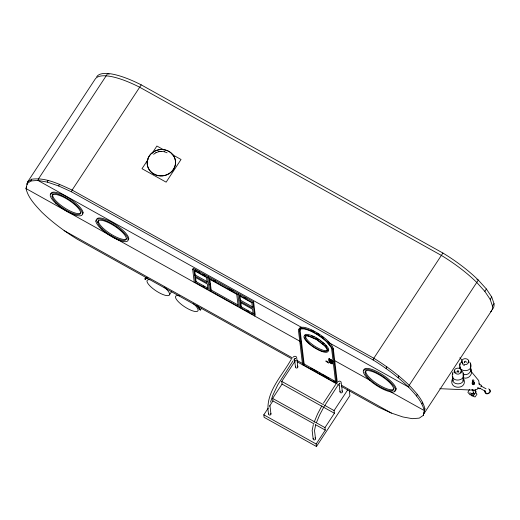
<?xml version="1.0" encoding="UTF-8"?>
<svg xmlns="http://www.w3.org/2000/svg" width="520" height="520" viewBox="0 0 520 520"><rect width="100%" height="100%" fill="white"/><g stroke="black" fill="none" stroke-linecap="round" stroke-linejoin="round"><path stroke-width="0.78" d="M484.816 391.014C484.653 397.241 494.26 391.742 488.637 388.869M489.925 391.651L489.691 389.961M329.44 362.459L328.965 358.703L331.877 360.347L332.319 363.766L329.752 362.674M146.841 277.505L145.392 277.726L144.697 279.052L145.405 279.461L146.062 278.194L147.42 277.992M473.766 395.74L473.382 394.862M452.679 377.475C450.359 386.003 465.666 385.983 463.353 377.462M453.07 379.769L452.894 381.017L452.868 379.672M460.993 371.358C461.032 375.135 454.721 375.147 454.766 371.365L454.89 373.022M460.909 373.016L461.012 372.262M490.692 311.805A64.324 18.902 33.3 0 0 492.447 305.975L490.172 299.37L484.835 291.369L476.749 282.445A64.324 18.902 33.3 0 0 441.356 255.405L139.678 87.23A64.324 18.902 33.3 0 0 95.147 79.15L27.599 181.987L26 188.546C28.243 198.016 35.295 205.153 41.698 212.069C52.436 222.397 64.448 231.27 77.09 239.109L291.668 358.735M27.079 184.743L27.599 181.987L31.655 179.218C45.962 177.183 59.482 184.386 72.13 190.06L373.815 358.241C386.457 366.08 398.469 374.953 409.207 385.281C415.61 392.197 422.656 399.334 424.905 408.804L423.306 415.363L419.25 418.132L412.295 418.672L402.844 416.956L391.443 413.088L378.768 407.29L341.237 386.366M423.306 415.363L424.905 408.804M299.111 329.713L299.468 328.114L300.957 327.269L303.492 327.236A20.111 5.909 33.3 0 1 327.672 340.717L330.57 343.772L332.495 346.522L333.307 348.777L337.376 382.947M299.5 331.247L299.839 329.719L301.243 328.919L303.628 328.894A18.915 5.558 33.3 0 1 326.365 341.575L330.902 347.035L331.682 349.187L335.699 382.896L303.524 364.956L299.5 331.247L300.463 328.77M270.536 402.181L272.766 395.388L277.771 384.832L292.981 360.958M313.358 424.58L312.143 430.424L313.144 438.815M315.673 424.938L314.516 430.495L315.51 438.841M314.139 422.207L317.519 414.07L321.861 405.808M316.42 422.663L319.534 415.194L323.869 406.933L337.974 385.216M26.682 186.81L26 188.546L300.528 341.588M26.916 183.722L30.966 180.96L31.655 179.218M30.966 180.96L37.928 180.421L47.379 182.13L48.061 180.394M389.688 391.293L424.216 410.54C421.974 401.07 414.921 393.939 408.519 387.017C397.787 376.688 385.775 367.816 373.126 359.976L71.448 191.796L58.773 185.998L59.456 184.262M71.448 191.796L72.13 190.06L141.232 84.864L442.91 253.045A64.324 18.902 33.3 0 1 478.303 280.085L486.388 289.01L491.725 297.005L494 303.608A64.324 18.902 33.3 0 1 492.245 309.439M373.126 359.976L373.815 358.241L442.91 253.045M386.126 368.491L386.815 366.756M398.157 377.683L398.847 375.947M416.604 395.941L417.287 394.206M421.941 403.936L422.624 402.2M453.037 372.067C447.876 384.248 470.06 381.381 461.935 370.962M454.766 370.546L454.279 372.242C453.2 366.788 462.54 366.769 461.519 372.236M452.719 378.125C446.992 390.273 469.151 390.26 463.411 378.118M460.395 362.596C455.319 373.315 475.26 373.301 470.191 362.59M462.124 361.082L461.637 362.778C460.558 357.318 469.892 357.299 468.871 362.772L468.39 361.075M460.038 368.004L460.59 366.756M480.994 386.848L481.371 385.275L478.81 383.838M489.762 392.204L487.884 393.588M323.459 403.13L335.679 384.475M52.045 196.514L52.669 195.566M82.42 213.447L83.038 212.498M95.927 221.338L96.551 220.389M97.741 222.346L98.358 221.397M148.142 159.367L142.006 168.708L166.14 182.156L181.038 159.477L172.075 154.479M152.081 153.361L156.904 146.023L163.8 149.87M128.109 239.278L128.733 238.329M145.405 279.461L146.269 278.135M169.507 294.808L171.724 291.434M194.253 282.386L192.686 269.236L193.303 268.294L253.643 301.932L255.21 315.075L254.592 316.017L253.019 302.874L253.643 301.932M194.662 275.964L194.006 270.491L206.577 277.498L207.233 282.971L194.662 275.964L195.28 275.022L194.721 270.322M195.442 282.536L194.792 277.062L207.363 284.07L208.013 289.543L195.442 282.536L196.066 281.593L195.507 276.9M208.39 276.705L207.772 277.647L209.339 290.791M209.814 284.921L210.431 283.978M210.529 290.947L209.092 278.896L236.75 294.314L238.186 306.365L210.529 290.947L211.153 289.998L209.8 278.707M196.995 305.611L199.674 309.699L200.375 310.07L201.675 308.081M238.556 293.521L237.939 294.469L239.506 307.613M239.915 301.19L239.258 295.718L251.83 302.725L252.486 308.197L239.915 301.19L240.533 300.248L239.974 295.555M240.695 307.762L240.045 302.289L252.616 309.296L253.266 314.769L240.695 307.762L241.319 306.82L240.76 302.127M300.709 328.204L301.334 327.262L37.928 180.421L38.61 178.678L107.705 73.489L109.122 74.275M300.807 342.166L301.425 341.224M300.911 343.096L301.535 342.147M269.451 406.231L272.928 400.94L272.623 398.424L282.055 384.072L281.736 381.401L295.321 360.718M349.356 390.981L349.901 395.597L316.459 446.511L264.108 417.326L263.809 414.824L268.151 408.213M303.524 364.956L304.142 364.007L300.125 330.304M329.517 344.266L330.142 343.324L408.519 387.017L409.207 385.281L478.303 280.085L476.885 279.292M297.329 361.894L336.759 383.89L332.683 349.719L333.307 348.777M329.42 362.251L328.861 358.826L329.387 358.832M329.31 358.95L331.396 359.957M332.306 363.786L331.929 360.451M331.767 363.799L332.267 363.812M334.1 361.595L334.718 360.646L370.663 380.685M316.459 446.511L316.16 444.009L325.28 430.125L324.981 427.609L334.406 413.257L334.087 410.585L347.672 389.909M365.085 372.71L365.709 371.768M395.46 389.643L396.078 388.7M484.835 291.369L486.388 289.01M490.172 299.37L491.725 297.005M492.447 305.975L494 303.608M423.988 413.628L491.537 310.798M469.495 389.5L467.857 392.327L470.054 394.843M470.847 394.622L471.679 393.354M473.09 393.081L472.615 393.809L470.821 394.186M475.196 389.603L475.351 393.263L473.811 394.947L471.64 395.401M475.449 392.45L476.132 391.417L475.059 390.572M291.265 359.424L290.647 360.328C281.495 376.565 264.478 393.594 268.587 413.972M478.666 387.849L476.905 389.487L474.546 390.188L439.868 388.687M464.575 362.161L464.295 362.798L464.412 361.582L465.485 361.166L466.07 361.582L466.18 362.563M480.188 388.167L479.349 388.83L477.425 387.745M294.236 359.392L295.542 358.41L295.191 358.566M293.209 357.123C294.222 355.778 296.745 355.979 296.738 357.949L297.817 366.964M339.17 383.857L340.1 383.253L339.176 383.272M153.608 154.303L155.961 152.685M469.45 392.957L470.834 393.068L472.511 394.062M457.418 371.488L456.944 372.268L457.405 370.721L458.562 370.864L458.854 372.262L458.38 371.488M338.182 381.615L339.709 381.043L341.081 381.914L342.375 391.807M155.883 152.75L158.678 151.684L161.564 151.359L164.522 151.794M158.652 151.73L161.597 151.398M463.931 374.524C467.747 375.661 471.919 371.891 470.71 367.998M463.821 377.916C469.079 379.529 473.668 373.191 470.769 368.647M487.266 393.607L485.713 392.821M330.401 361.998C331.675 362.174 328.9 360.601 329.972 361.731M47.379 182.13L58.773 185.998M463.691 365.326L464.445 365.619M164.424 151.743L167.076 152.809M311.63 335.953L314.36 337.135M330.473 361.719C331.909 361.972 328.783 360.347 330.33 361.634M471.887 389.695L472.843 390.156M316.095 338.091L318.942 339.833M195.325 269.932L196.722 270.712M198.12 271.492L199.518 272.266M203.71 274.606L205.101 275.386M213.967 280.325L215.384 281.112M228.858 288.626L233.109 290.999M244.77 297.492L246.168 298.272M192.686 269.236L253.019 302.874M195.28 275.022L207.155 281.639M240.533 300.248L252.408 306.865M196.066 281.593L207.935 288.21M211.153 289.998L238.095 305.019M241.319 306.82L253.188 313.437M203.099 286.026L204.471 286.786M246.981 310.486L248.352 311.252M329.829 362.557L331.844 363.675M304.142 364.007L335.621 381.557M64.09 230.594L292.546 357.955M296.803 360.328L303.186 363.883M310.863 368.166L312.26 368.94M313.658 369.72L317.844 372.053M319.235 372.834L320.632 373.613M322.03 374.387L326.216 376.721M327.613 377.5L329.004 378.281M333.19 380.614L334.588 381.387M341.594 385.294L391.443 413.088M293.787 359.918L295.204 360.704M337.695 384.397L339.112 385.184M281.736 381.401L323.479 404.671M324.889 405.457L334.087 410.585M282.055 384.072L334.406 413.257M272.623 398.424L324.981 427.609M272.928 400.94L313.963 423.82M315.374 424.606L325.28 430.125M263.809 414.824L316.16 444.009M480.981 385.957L486.057 388.817M479.732 388.147L485.446 391.365M328.575 363.103L325.624 361.043M331.318 360.074L331.851 360.575M470.997 395.506L475.046 396.968L476.938 394.297L475.605 392.1M328.361 362.284L326.333 360.958M320.079 340.574L321.12 341.38M473.466 393.003L474.532 393.841M322.686 342.589L324.207 344M329.797 361.569A1.515 0.442 33.3 0 1 329.505 360.549A1.515 0.442 33.3 0 1 331.572 361.926A1.515 0.442 33.3 0 1 330.447 362.005L329.673 361.309L329.921 361.673M327.945 341.634L329.719 343.506M459.882 357.734L461.91 360.197M471.575 371.93L478.693 380.569L479.414 384.878M198.471 306.767L200.375 310.07M462.553 364.26L462.118 361.894C462.079 365.677 468.39 365.664 468.351 361.887L468.371 362.791M461.032 370.546L461.396 371.358M473.382 393.133L472.921 389.675M332.683 349.719L331.87 347.464L327.048 341.66A20.111 5.909 33.3 0 0 302.874 328.185L300.339 328.211L298.844 329.056L298.493 330.661L302.569 364.832M485.407 392.34L485.017 390.669M470.405 370.286L470.581 371.54L470.425 363.675M463.053 379.756L463.223 381.01L463.067 373.146M339.118 384.28L340.015 391.781M294.469 358.683L295.451 366.938M269.952 405.652L270.946 413.998M460.09 363.688L460.122 365.248M460.161 367.126L460.187 368.602M452.731 373.159L452.764 374.719M452.803 376.591L452.855 378.996M304.57 335.608A14.196 4.173 33.3 0 1 306.514 334.321C313.905 335.166 320.3 339.872 325.631 344.779A14.196 4.173 33.3 0 1 328.127 351.019M311.24 330.155A18.915 5.558 33.3 0 1 313.976 331.487M317.174 333.288A18.915 5.558 33.3 0 1 319.566 334.796M321.874 336.407A18.915 5.558 33.3 0 1 323.525 337.656M327.158 350.331A13 3.822 33.3 0 1 318.923 348.562L316.036 346.99A13 3.822 33.3 0 1 305.584 336.213M325.774 345.599A13 3.822 33.3 0 1 326.508 346.528M96.694 76.791A64.324 18.902 33.3 0 1 141.232 84.864M341.816 390.845A1.183 1.099 -6.8 0 1 342.199 392.353A1.183 1.099 -6.8 0 1 340.574 392.737A1.183 1.099 -6.8 0 1 340.191 391.235M297.258 366.009A1.183 1.099 -6.8 0 1 297.642 367.51A1.183 1.099 -6.8 0 1 296.017 367.894A1.183 1.099 -6.8 0 1 295.627 366.392M314.945 437.885A1.183 1.099 -6.8 0 1 315.334 439.387A1.183 1.099 -6.8 0 1 313.703 439.771A1.183 1.099 -6.8 0 1 313.32 438.269M270.81 413.446A1.183 1.099 -6.8 0 1 269.731 415.084A1.183 1.099 -6.8 0 1 268.762 413.426M329.478 360.834A1.515 0.442 33.3 0 1 329.764 360.308A1.515 0.442 33.3 0 1 331.5 361.368A1.515 0.442 33.3 0 1 331.513 362.082M329.972 361.303A1.515 0.442 33.3 0 1 329.693 361.069M193.225 303.485A13.306 3.913 33.3 0 1 195.546 311.532A13.306 3.913 33.3 0 1 178.861 302.231A13.306 3.913 33.3 0 1 179.452 295.802M164.093 287.066A13.306 3.913 33.3 0 1 167.629 295.666A13.306 3.913 33.3 0 1 151.281 287.209A13.306 3.913 33.3 0 1 149.883 279.714M474.552 383.188A1.203 1.118 -6.4 0 1 473.369 384.703A1.203 1.118 -6.4 0 1 472.335 383.13M473.935 382.571A1.203 1.118 -6.4 0 1 474.409 382.935M473.558 381.81A1.203 1.118 -6.4 0 1 474.39 383.454A1.203 1.118 -6.4 0 1 472.426 383.643A1.203 1.118 -6.4 0 1 472.94 381.869M473.993 382.486A0.786 0.728 -6.4 0 1 473.798 383.5A0.786 0.728 -6.4 0 1 472.706 383.338A0.786 0.728 -6.4 0 1 472.901 382.324M363.903 370.76A18.928 5.564 33.3 0 1 383.344 375.278A18.928 5.564 33.3 0 1 394.342 391.001M393.978 389.031A16.803 4.94 33.3 0 1 377.013 383.682A16.803 4.94 33.3 0 1 366.002 370.428M96.883 218.881A18.928 5.564 33.3 0 1 115.999 224.913A18.928 5.564 33.3 0 1 128.401 239.837M126.627 238.661A16.803 4.94 33.3 0 1 109.662 233.311A16.803 4.94 33.3 0 1 98.651 220.058M50.863 194.558A18.928 5.564 33.3 0 1 68.224 197.75A18.928 5.564 33.3 0 1 82.706 214.006M80.938 212.83A16.803 4.94 33.3 0 1 63.973 207.48A16.803 4.94 33.3 0 1 52.962 194.227M307.95 335.478L305.897 335.263A14.196 4.173 33.3 0 0 315.367 348.309L318.507 350.031A14.196 4.173 33.3 0 0 325.013 345.728L316.673 339.281L307.95 335.478M308.627 336.18L306.748 335.978A13 3.822 33.3 0 0 315.419 347.932L318.298 349.512A13 3.822 33.3 0 0 324.259 345.566L316.615 339.657L308.627 336.18M153.901 173.999A14.196 13.169 -6.8 0 0 175.526 162.819A14.196 13.169 -6.8 0 0 154.622 151.164A14.196 13.169 -6.8 0 0 153.901 173.999M153.901 174.129A14.216 13.188 -6.8 0 0 175.558 162.923A14.216 13.188 -6.8 0 0 154.629 151.255A14.216 13.188 -6.8 0 0 153.901 174.129M472.758 381.271A0.786 0.728 -6.4 0 0 473.87 380.529A0.786 0.728 -6.4 0 0 472.641 380.016A0.786 0.728 -6.4 0 0 472.758 381.271M369.798 379.444A16.803 4.94 33.3 0 0 393.354 389.974A16.803 4.94 33.3 0 0 374.959 372.606A16.803 4.94 33.3 0 0 369.798 379.444M368.582 379.288A18.928 5.564 33.3 0 0 395.129 391.151A18.928 5.564 33.3 0 0 374.4 371.585A18.928 5.564 33.3 0 0 368.582 379.288M102.447 229.08A16.803 4.94 33.3 0 0 126.009 239.609A16.803 4.94 33.3 0 0 107.608 222.235A16.803 4.94 33.3 0 0 102.447 229.08M101.231 228.924A18.928 5.564 33.3 0 0 127.777 240.786A18.928 5.564 33.3 0 0 107.049 221.214A18.928 5.564 33.3 0 0 101.231 228.924M56.758 203.242A16.803 4.94 33.3 0 0 80.32 213.779A16.803 4.94 33.3 0 0 61.919 196.404A16.803 4.94 33.3 0 0 56.758 203.242M55.543 203.086A18.928 5.564 33.3 0 0 82.089 214.955A18.928 5.564 33.3 0 0 61.36 195.383A18.928 5.564 33.3 0 0 55.543 203.086"/></g></svg>
